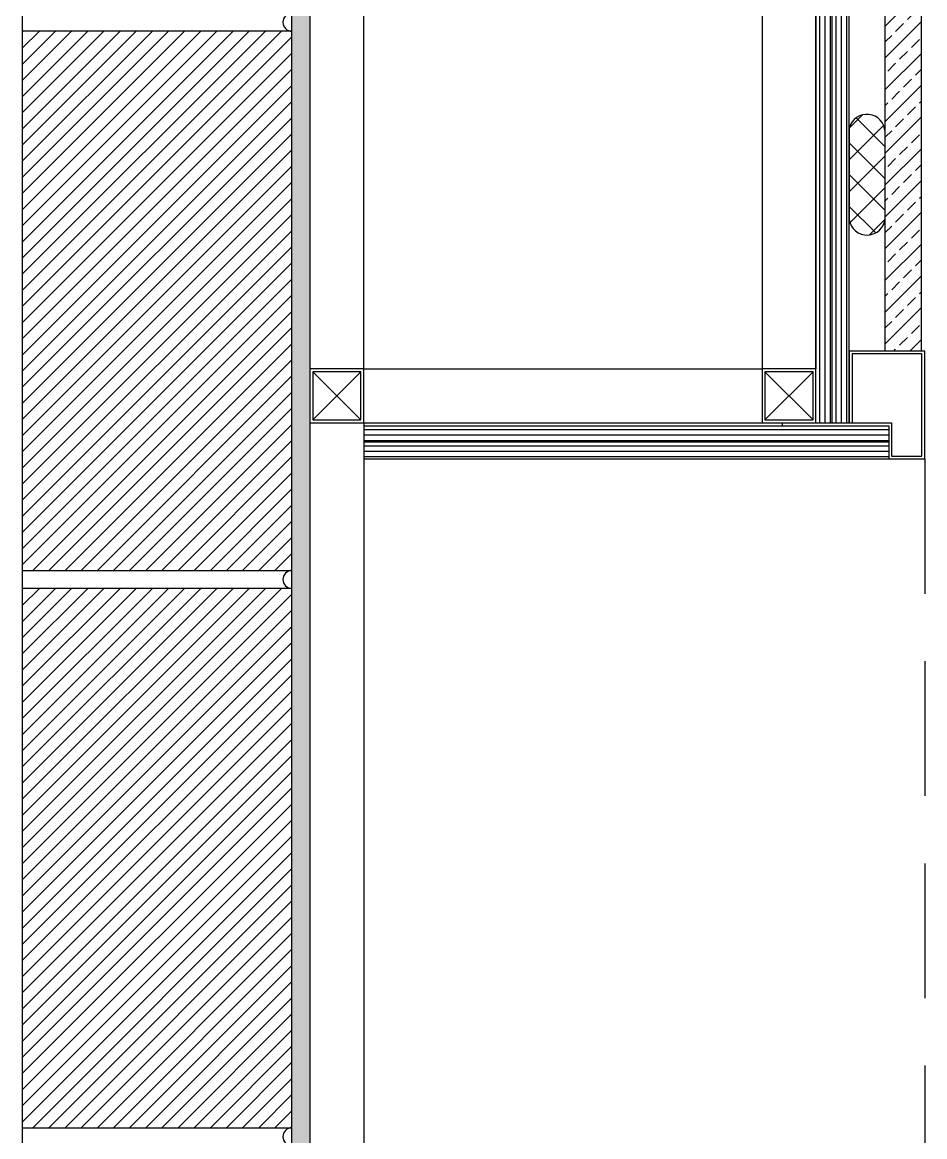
# Model space of a CAD drawing. Header units: millimetres. Extents: x -223175 to 287756, y -120611 to 352956.
# Drawn here: x 271144 to 271646, y 81680 to 82299 of the extents above; entities that cross this region are included whole.
import ezdxf

# ---------------------------------------------------------------- set-up
doc = ezdxf.new("R2010")
doc.units = ezdxf.units.MM
doc.header["$LTSCALE"] = 50
doc.linetypes.add('00_99B_af$0$HIDDEN', pattern=[0.375, 0.25, -0.125])
doc.layers.get('DEFPOINTS').update_dxf_attribs({"color": 108})
for name, color, linetype in [('10-HAT-EL', 253, 'Continuous'), ('COL', 2, 'Continuous'), ('DETAIL', 7, 'Continuous'), ('ETC', 6, 'Continuous'), ('I-HAT', 8, 'Continuous'), ('plus-타일hat', 251, 'Continuous'), ('wal', 3, 'Continuous'), ('줄눈', 8, 'Continuous')]:
    doc.layers.add(name, color=color, linetype=linetype)

# ---------------------------------------------------------------- blocks, each defined once
blk = doc.blocks.new('30X30')
at = {"layer": 'DETAIL', "color": 1}
for p, q in [((13.4, 13.4), (-13.4, -13.4)), ((-13.4, 13.4), (13.4, -13.4))]:
    blk.add_line(p, q, dxfattribs=at)
at = {"layer": 'DETAIL', "color": 4}
blk.add_lwpolyline([(15, -15), (-15, -15), (-15, 15), (15, 15)], close=True, dxfattribs=at)
at = {"layer": 'DETAIL', "color": 5}
blk.add_lwpolyline([(13.4, -13.4), (-13.4, -13.4), (-13.4, 13.4), (13.4, 13.4)], close=True, dxfattribs=at)

msp = doc.modelspace()

# ---------------------------------------------------------------- hatches: boundary and pattern name
at = {"layer": '10-HAT-EL'}
h = msp.add_hatch(dxfattribs=at)
h.set_pattern_fill('AR-SAND', color=256, scale=0.3, style=0)
h.set_pattern_definition([(37.5, (271756.727, 74399.905), (-0.48001, 14.682397), [0, -11.5824, 0, -12.954, 0, -12.3825]), (7.5, (271756.727, 74399.905), (13.4857, 21.504753), [0, -6.2484, 0, -10.4394, 0, -4.0005]), (327.5, (271747.354, 74399.905), (23.729771, 0.043116), [0, -3.81, 0, -13.716, 0, -17.907]), (317.5, (271747.354, 74399.905), (22.906694, 6.68788), [0, -1.905, 0, -8.9916, 0, -10.287])])
h.paths.add_polyline_path([(271293.797, 80444.5527), (271293.797, 80434.5527), (271293.797, 80306.6421), (271293.797, 80197.8243), (271293.797, 80134.562), (271303.7963, 80134.5622), (271303.7963, 80264.5695), (271303.7963, 80276.5695), (271303.7963, 80296.5695), (271303.7963, 84784.4266), (271293.797, 84784.4266), (271293.797, 80754.5437), (271293.797, 80744.5437)])
at = {"layer": 'ETC', "ltscale": 0.4}
h = msp.add_hatch(dxfattribs=at)
h.set_pattern_fill('ANSI37', color=252, scale=100, style=0)
h.set_pattern_definition([(45, (0, 0), (-8.83883476, 8.83883476), []), (135, (0, 0), (-8.83883476, -8.83883476), [])])
edge = h.paths.add_edge_path()
edge.add_line((271603.797, 82240.9027), (271603.797, 82189.6375))
edge.add_arc((271613.7321, 82191.2059), 10.0581, 188.971108, 355.2495006)
edge.add_line((271623.7557, 82190.3729), (271623.7557, 82238.69))
edge.add_arc((271613.587, 82238.0883), 10.1865, 3.3863736, 163.9611451)
at = {"layer": 'I-HAT'}
h = msp.add_hatch(dxfattribs=at)
h.set_pattern_fill('ANSI33', color=8, scale=50, style=0)
h.set_pattern_definition([(45, (247378.072, 85257.585), (-8.838835, 8.838835), []), (45, (247386.911, 85257.585), (-8.838835, 8.838835), [6.25, -3.125])])
edge = h.paths.add_edge_path()
edge.add_line((271623.797, 82116.5695), (271623.797, 83006.5695))
edge.add_line((271623.797, 83006.5695), (271643.797, 83006.5695))
edge.add_line((271643.797, 83006.5695), (271643.797, 82116.5695))
edge.add_line((271643.797, 82116.5695), (271624.5042, 82116.5695))
h = msp.add_hatch(dxfattribs=at)
h.set_pattern_fill('ANSI31', color=256, scale=2, angle=180, style=0)
h.set_pattern_definition([(225, (230821.332, 57372.6687), (4.4901281, -4.4901281), [])])
h.paths.add_polyline_path([(271293.797, 82294.4987), (271143.797, 82294.4987), (271143.797, 81994.5077), (271293.797, 81994.5077)])
h = msp.add_hatch(dxfattribs=at)
h.set_pattern_fill('ANSI31', color=256, scale=2, angle=180, style=0)
h.set_pattern_definition([(225, (230821.332, 57062.6777), (4.4901281, -4.4901281), [])])
h.paths.add_polyline_path([(271293.797, 81984.5077), (271143.797, 81984.5077), (271143.797, 81684.5167), (271293.797, 81684.5167)])
at = {"layer": '줄눈'}
h = msp.add_hatch(dxfattribs=at)
h.set_pattern_fill('_USER', color=252, scale=3, angle=90, pattern_type=0)
h.set_pattern_definition([(90, (-43718.5307, -191265.178), (-3, 2e-16), [])])
h.paths.add_polyline_path([(271585.297, 83006.5695), (271585.297, 82076.6695), (271594.297, 82076.6695), (271594.297, 83006.5695)])
h = msp.add_hatch(dxfattribs=at)
h.set_pattern_fill('_USER', color=252, scale=3, angle=90, pattern_type=0)
h.set_pattern_definition([(90, (-43709.5307, -191265.178), (-3, 2e-16), [])])
h.paths.add_polyline_path([(271594.297, 83006.5695), (271594.297, 82076.6695), (271603.297, 82076.6695), (271603.297, 83006.5695)])
h = msp.add_hatch(dxfattribs=at)
h.set_pattern_fill('_USER', color=252, scale=3, pattern_type=0)
h.set_pattern_definition([(0, (-1998.0512, 397378.897), (0, 3), [])])
h.paths.add_polyline_path([(271625.797, 82075.0694), (271333.7963, 82075.0694), (271333.7963, 82066.0694), (271625.797, 82066.0694)])
h = msp.add_hatch(dxfattribs=at)
h.set_pattern_fill('_USER', color=252, scale=3, pattern_type=0)
h.set_pattern_definition([(0, (-1998.0512, 397369.897), (0, 3), [])])
h.paths.add_polyline_path([(271625.797, 82066.0694), (271333.7963, 82066.0694), (271333.7963, 82057.0694), (271625.797, 82057.0694)])

# ---------------------------------------------------------------- linework, layer by layer
at = {"color": 5}
for p, q in [((271303.7963, 82916.5695), (271303.7962, 82105.0694)), ((271333.7963, 82106.6694), (271333.7963, 82916.5695)), ((271555.297, 82916.5695), (271555.297, 82106.6695)), ((271585.2962, 82898.0695), (271585.297, 82106.6695)), ((271333.7963, 82106.6694), (271555.297, 82106.6695)), ((271303.7963, 82076.6694), (271303.7963, 80878.0695)), ((271333.7963, 82076.6694), (271555.297, 82076.6695)), ((271333.7963, 82076.6694), (271333.7963, 80878.0695))]:
    msp.add_line(p, q, dxfattribs=at)
at = {"color": 3}
for points in [[(271143.797, 81994.5077), (271293.797, 81994.5077), (271293.797, 82294.4987), (271143.797, 82294.4987)], [(271143.797, 81684.5167), (271293.797, 81684.5167), (271293.797, 81984.5077), (271143.797, 81984.5077)]]:
    msp.add_lwpolyline(points, close=True, dxfattribs=at)
at = {"layer": 'COL', "color": 8}
msp.add_line((271303.7962, 84784.4266), (271303.7963, 80134.5622), dxfattribs=at)
at = {"layer": 'DEFPOINTS'}
msp.add_lwpolyline([(271143.797, 80134.5617), (271293.797, 80134.5617), (271293.797, 83224.4716), (271143.797, 83224.4716)], close=True, dxfattribs=at)
at = {"layer": 'ETC', "color": 252, "ltscale": 0.4}
msp.add_lwpolyline([(271603.797, 82240.9027), (271603.797, 82189.6375, 0.88689312), (271623.7557, 82190.3729), (271623.7557, 82238.69, 0.84338236), (271603.797, 82240.9027, 1)], format="xyb", dxfattribs=at)
at = {"layer": 'plus-타일hat', "color": 8}
for centre in [(271293.797, 82299.4987), (271293.797, 81989.5077), (271293.797, 81679.5167)]:
    msp.add_arc(centre, 5, 90, 270, dxfattribs=at)
at = {"layer": 'wal', "color": 4}
for p, q in [((271594.297, 82076.6695), (271594.297, 83006.5695)), ((271603.797, 82076.6695), (271603.797, 83006.5695)), ((271603.797, 82076.6695), (271603.797, 83005.3695)), ((271603.797, 82116.5695), (271603.797, 82078.0695)), ((271333.7963, 82075.0694), (271333.7963, 82056.5694)), ((271333.7963, 82066.0694), (271625.797, 82066.0694)), ((271333.7963, 82056.5694), (271625.797, 82056.5694)), ((271333.7963, 82056.5694), (271625.797, 82056.5694))]:
    msp.add_line(p, q, dxfattribs=at)
for points in [[(271585.297, 82076.6695), (271585.297, 83005.3695)], [(271333.7963, 82075.0694), (271625.797, 82075.0694)]]:
    msp.add_lwpolyline(points, dxfattribs=at)
at = {"layer": 'wal'}
msp.add_lwpolyline([(271623.797, 82116.5695), (271623.797, 83006.5695), (271630.297, 83006.5695), (271630.297, 83006.5695), (271635.197, 83006.5695), (271635.197, 83006.5695), (271643.797, 83006.5695), (271643.797, 82116.5695)], dxfattribs=at)
at = {"layer": '줄눈', "color": 6}
msp.add_line((271566.5424, 82076.6695), (271566.5424, 82075.0694), dxfattribs=at)
at = {"layer": '줄눈', "color": 8, "linetype": '00_99B_af$0$HIDDEN', "ltscale": 6}
msp.add_line((271645.797, 82056.5695), (271645.797, 80896.5695), dxfattribs=at)
at = {"layer": '줄눈', "color": 6}
for points in [[(271566.5424, 82075.0695), (271625.797, 82075.0695), (271625.797, 82056.5695), (271645.797, 82056.5695), (271645.797, 82116.5695), (271603.797, 82116.5695)], [(271566.5424, 82076.6695), (271627.397, 82076.6695), (271627.397, 82058.1695), (271644.197, 82058.1695), (271644.197, 82114.9695), (271605.397, 82114.9695)], [(271603.797, 82114.9695), (271603.797, 82076.6695)], [(271605.397, 82114.9695), (271605.397, 82076.6695)]]:
    msp.add_lwpolyline(points, dxfattribs=at)

# ---------------------------------------------------------------- block references
at = {"layer": 'DETAIL', "xscale": -1}
for p in [(271318.7963, 82091.6694), (271570.297, 82091.6695)]:
    msp.add_blockref('30X30', p, dxfattribs=at)

doc.saveas('drawing.dxf')
